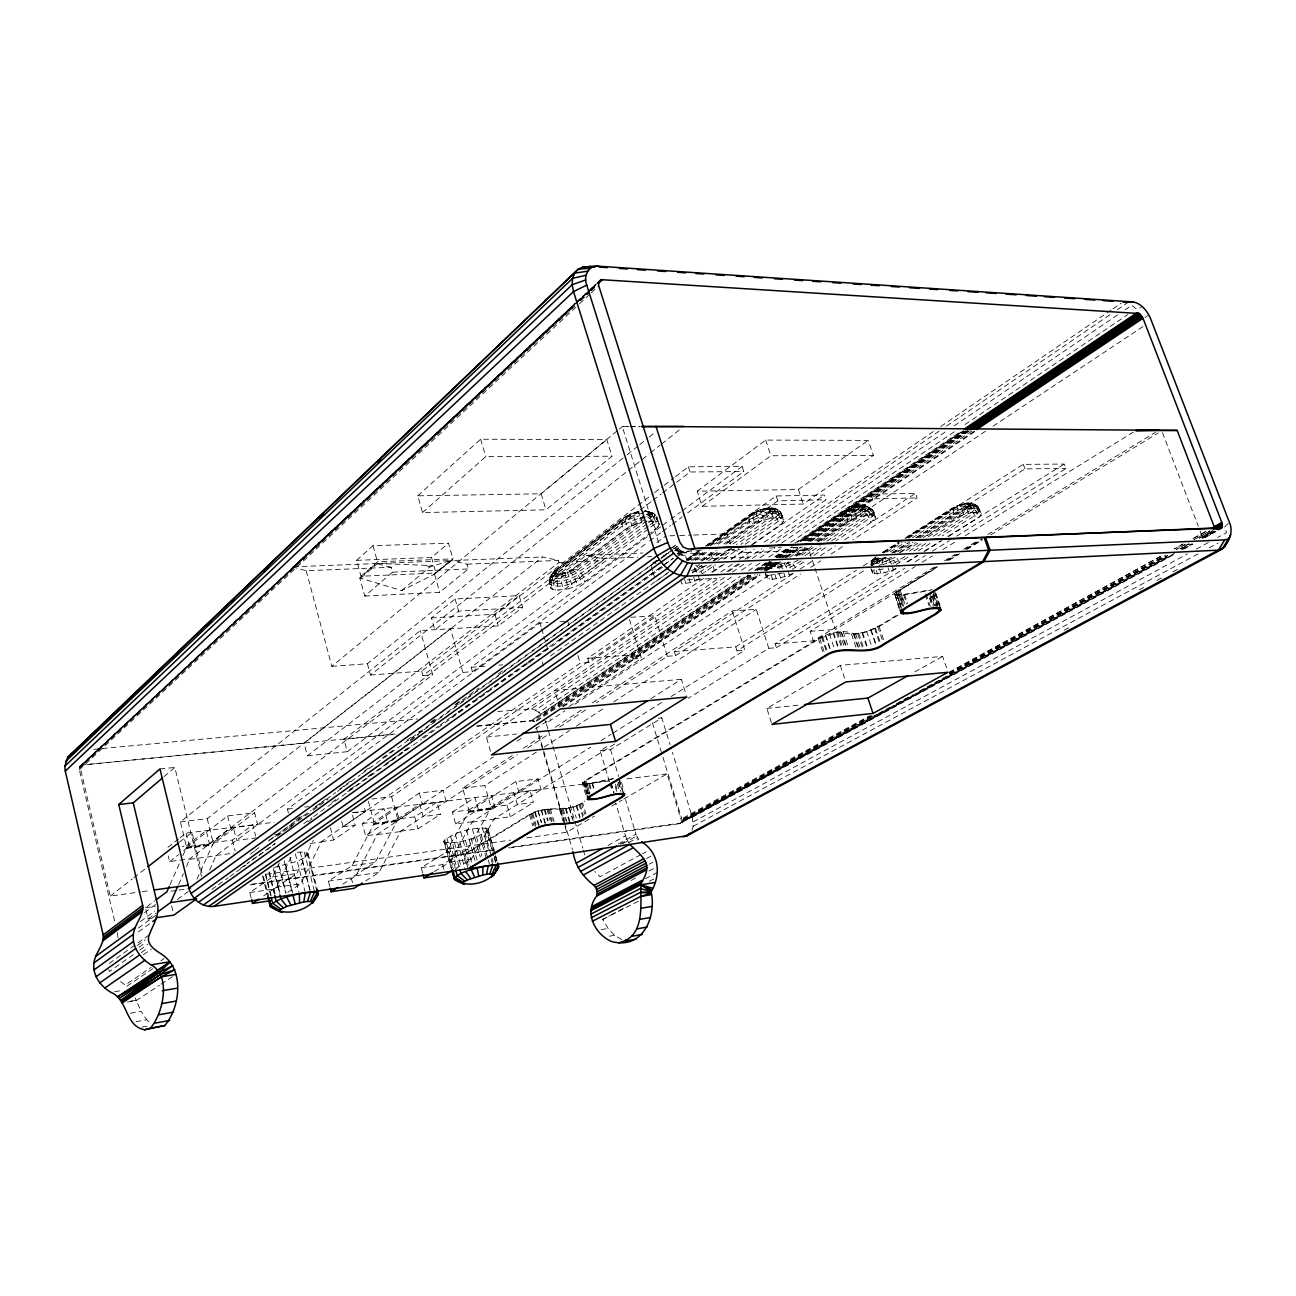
<?xml version="1.0" encoding="UTF-8"?>
<svg xmlns="http://www.w3.org/2000/svg" width="1296" height="1296" viewBox="0 0 1296 1296"><rect width="100%" height="100%" fill="white"/><g stroke="black" fill="none" stroke-linecap="round" stroke-linejoin="round"><path stroke-width="0.75" stroke-dasharray="5 3.75" d="M948.688 536.431L978.853 517.444L981.299 514.058L980.78 512.892L972.761 512.374L970.493 506.542L966.67 503.334L956.999 505.829L959.494 516.229L926.073 536.269M692.015 830.282L693.149 826.313L692.339 817.274L672.381 752.279M643.48 515.921L573.286 569.025L564.878 572.654L568.069 588.886L577.546 585.727L584.901 581.693L649.118 534.017M723.816 543.947L768.269 512.73L770.407 509.814L765.029 508.891L755.698 512.001L707.956 545.632M798.287 560.099L782.347 568.474L780.386 562.318L771.574 563.274L767.896 566.044L765.92 570.272L764.996 569.3L765.968 565.915L770.132 561.443M793.379 573.221L780.548 577.967L772.513 579.28L766.438 577.611L767.977 574.484M771.574 563.274L771.185 562.01L767.297 564.181L764.996 569.3M765.029 508.891L770.488 507.757L775.04 508.469L778.961 510.349L779.706 513.103L775.883 516.974L736.258 544.563M751.486 544.871L782.266 523.309L783.999 519.664L780.548 512.114C769.743 509.36 758.29 514.48 749.056 519.858L714.582 544.207M780.224 561.686L766.762 570.694L766.422 566.352L769.937 561.751L768.317 562.869L765.806 567.146L768.415 568.539L774.23 568.264L776.012 563.404M114.599 920.938L79.331 769.727L81.162 765.094L394.583 734.038M880.924 558.641L876.89 558.479L873.293 561.152L871.382 565.202L870.701 564.262L871.803 561.006L875.691 557.005L871.803 561.006L872.095 563.063L878.963 563.306L880.924 558.641L885.087 557.588L886.642 563.501L882.657 564.667M783.999 519.664L780.727 517.671L777.422 517.477L768.577 518.821L763.879 508.745L757.107 510.754L756.475 513.702L758.857 522.061L750.919 526.322L724.594 544.79M872.84 565.51L873.099 559.58L876.08 556.697L874.832 559.694L875.351 563.679L885.573 557.231M899.197 608.99L894.548 593.114L936.23 566.789M901.109 608.342L896.411 592.628L937.64 566.725M814.747 540.594L860.009 510.397L862.164 508.388L861.953 506.963L855.279 507.109L845.024 511.078L799.891 541.436M817.355 541.323L844.182 523.471C836.746 512.276 851.018 506.461 859.977 505.861L863.719 509.231L865.987 515.322L872.905 515.128L875.659 517.055L870.863 522.644C869.519 517.282 866.23 510.818 860.009 510.397M904.981 538.342L950.891 509.182L959.834 504.776L964.03 514.544L972.761 512.374M778.151 562.966L777.859 567.518L774.23 568.264M873.067 559.337L870.701 564.262M896.119 568.636L884.974 572.605L877.441 573.853L872.905 573.221L872.581 570.856M891.486 564.084L887.922 557.474L880 559.775L874.946 559.597L876.744 557.28L872.759 560.39L874.654 561.589L879.336 561.362L891.713 557.296L895.342 562.351L907.184 555.174M305.305 892.62L295.002 852.574L300.218 852.088L304.301 852.152L308.108 853.87L305.483 857.239L297.238 861.338L273.472 867.559L280.147 893.835M639.155 511.904L630.018 514.318L629.921 519.032L631.897 525.755L623.943 530.21L553.927 583.2L550.768 587.072L551.075 588.595L555.336 590.263L568.069 588.886M771.007 568.62L774.133 563.614M631.897 525.755L636.854 523.843C628.981 512.179 639.511 506.039 641.569 520.895M875.966 563.63L879.174 558.819M882.932 558.203L882.398 562.577L878.963 563.306M918.103 537.791L965.779 507.692L968.371 504.986L965.876 503.933L959.737 505.197M965.876 503.933C971.125 501.455 978.35 504.565 979.954 510.251L974.722 515.646L942.257 535.896M170.084 884.569L179.626 862.861M182.801 855.619L186.64 847.454L227.626 815.913L254.632 812.705L257.661 824.596L230.639 827.933L189.67 858.924L169.582 861.565L168.221 855.959M178.589 884.536L183.384 873.715M186.575 866.506L189.67 858.924M196.976 879.158L212.787 844.328L254.632 812.705M209.66 870.151L216.076 855.457L462.883 672.413L472.408 671.668L647.903 542.214M251.132 897.998L249.788 892.571L272.533 876.906L279.369 862.828M263.623 895.876L276.34 887.258L291.778 855.716M249.788 892.571L273.796 889.088L296.849 873.472L313.292 840.278M287.793 892.328L300.672 883.742L321.457 841.59L365.326 811.328L363.787 805.594M768.415 568.539L772.61 563.566M329.783 886.448L328.406 881.167L352.075 865.679L373.993 823.721L419.288 793.071L443.054 790.236L446.148 801.365L422.366 804.298L377.395 834.235L365.585 835.79L362.329 823.543L384.102 808.688L387.455 821.113L365.585 835.79M873.617 563.549L877.797 558.77M342.727 884.261L355.946 875.756L377.395 834.235M564.878 572.654L558.495 573.318L556.227 571.666L631.638 514.091M328.406 881.167L351.216 877.862L375.127 862.439L397.321 820.741L493.371 756.913M365.666 880.891L379.015 872.419L400.739 831.157L517.46 754.677M562.496 573.14L561.168 580.802L563.323 589.858M422.593 872.807L421.2 867.704L445.824 852.46L469.087 811.377L515.824 781.553L538.034 778.912L541.145 789.653L518.918 792.391L515.824 781.553M434.29 871.609L449.777 862.18L472.262 821.761L590.733 747.112M421.2 867.704L442.616 864.594L467.451 849.415L490.649 808.801L538.034 778.912M455.803 868.45L471.42 859.054L494.116 818.878L614.822 743.969M451.413 869.243L443.702 841.266C455.009 831.368 472.797 827.01 487.701 828.436L495.04 853.675M648.502 522.758L654.026 518.254L655.144 514.674L651.807 512.147L645.343 510.997L647.887 512.341L647.158 514.755L654.026 518.254L658.044 527.018L650.738 532.818M647.951 513.443L655.193 516.326L657.947 520.636L656.683 522.693L583.654 577.546C573.95 583.119 560.763 589.162 549.844 584.431L549.455 578.129L554.267 571.082L624.073 517.671L629.435 515.176M658.044 527.018L659.259 523.211M443.702 841.266L444.366 842.335C459.286 843.599 476.798 839.306 488.252 829.537M585.743 794.723L582.325 783.124L584.658 780.937L818.375 638.572C828.857 632.772 841.412 629.273 853.157 633.469C870.086 633.922 884.261 622.307 898.144 614.45M587.315 794.302L583.897 782.703L585.954 780.775L819.752 638.474L836.568 632.545L854.242 634.327L866.668 631.816L879.077 626.503L899.473 614.353M762.696 509.344L770.488 507.757L775.04 508.469L778.961 510.349L781.553 513.362L781.326 515.014L777.276 519.064L740.939 544.32M391.214 567.259L376.229 563.549L359.77 577.967L364.743 596.063L392.575 572.152L391.214 567.259L306.196 570.742L293.026 567.032L574.501 304.511M80.287 765.871L79.412 767.329L577.805 301.887M560.309 573.367C555.66 577.741 556.972 584.982 558.981 590.328M855.279 507.109L855.878 506.509C864.254 503.221 874.654 507.465 875.659 517.055M1228.252 523.519L1224.736 526.873L1226.47 532.721L1217.592 537.532M293.026 567.032L574.841 303.669M576.331 302.292L586.634 292.653M588.125 291.26L595.496 284.375M575.359 303.313L79.963 766.357L110.241 896.103L140.276 891.907M576.85 301.952L585.711 293.657M591.624 288.133L596.063 283.986M577.53 301.725L79.931 766.292L81.162 765.094L304.106 743.224L542.587 556.988L558.349 560.423L558.965 562.48L307.395 755.795L304.106 743.224M579.004 300.348L589.34 290.693M590.814 289.316L598.185 282.415M579.28 300.51L589.631 290.839M591.106 289.462L598.509 282.56M575.991 303.134L586.343 293.463M587.817 292.086L596.695 283.808M293.058 567.243L574.906 304.56M576.38 303.183L586.699 293.56M588.173 292.183L595.561 285.314M82.895 764.591L574.549 305.71M580.462 300.202L589.324 291.94M590.798 290.563L596.695 285.039M79.218 768.496L574.76 306.212M580.673 300.688L589.55 292.41M591.025 291.033L595.463 286.902M79.331 769.727L578.048 305.159M579.523 303.782L589.891 294.127M591.365 292.75L598.768 285.849M647.012 511.499L650.527 512.471L647.789 517.055L649.863 518.481L653.054 514.787L652.99 513.281L644.728 510.721L651.386 512.698L655.258 521.138L657.882 521.899L653.832 513.443L646.396 511.288L633.874 513.751L625.903 517.234L553.084 572.573L549.455 578.129L549.844 584.431M417.766 495.833L480.638 439.214L606.803 439.603L611.987 456.241L545.972 509.814L422.528 512.584L417.766 495.833L541.145 493.792L606.803 439.603M356.611 560.342L373.005 545.697L448.465 543.186L452.952 558.851L435.942 572.994L360.985 576.25L356.611 560.342L431.536 557.491L448.465 543.186M422.528 512.584L485.773 456.646L611.987 456.241M360.985 576.25L377.476 561.784L452.952 558.851M361.13 577.903L377.606 563.485L450.36 560.617L433.399 574.727L401.695 590.587L359.77 577.967M1214.854 528.379L1204.875 537.062L1202.526 537.322L1198.946 527.974M1145.032 317.65L1147.43 315.592M164.041 776.628L174.814 767.443L201.512 876.371M401.695 590.587L429.964 566.87L450.36 560.617M961.988 504.533L963.527 503.966L965.439 505.748L968.549 513.232M433.399 574.727L451.672 560.569L542.587 556.988M306.196 570.742L331.808 666.338L617.593 430.45M619.148 429.154L622.274 426.578L628.22 426.514M675.864 550.476L678.78 548.046M364.743 596.063L439.7 592.304L468.407 568.928L467.03 564.165L451.672 560.569M331.808 666.338L367.4 663.73L625.595 456.03M627.167 454.75L638.183 445.889M639.77 444.625L647.627 438.291M649.215 437.027L653.929 433.22M522.644 607.484L458.59 611.145L434.808 629.921L431.455 617.965L455.123 599.011L519.161 595.625L522.644 607.484L498.296 625.903L420.325 630.585L180.403 821.891L186.284 845.948L182.299 846.45M367.4 663.73L370.478 675.054L626.794 471.614M628.382 470.367L648.956 454.037M650.527 452.79L660.037 445.257M661.608 443.993L680.594 428.927M766.714 570.629L779.188 562.01M167.929 847.292L178.524 838.998M180.031 837.815L186.089 833.069L274.201 822.263M180.403 821.891L207.214 818.683L450.473 628.673L462.883 672.413M110.241 896.103L132.257 878.947M133.828 877.732L146.399 867.915M179.431 842.189L192.002 832.372L202.613 875.626M186.284 845.948L206.194 830.59L209.45 843.809L189.346 846.385L180.225 853.4M169.582 861.565L178.702 854.566M431.455 617.965L494.91 614.223L519.161 595.625M370.478 675.054L421.686 671.101L653.038 493.857M654.642 492.626L662.677 486.486M664.281 485.255L673.92 477.868M675.54 476.636L688.387 466.787L742.09 466.398L743.774 471.501L683.64 515.857M421.686 671.101L422.933 675.556L638.555 511.24M640.175 510.008L651.434 501.439M653.038 500.207L661.09 494.068M662.693 492.853L690.055 472.003L743.774 471.501M558.495 573.318C552.744 576.85 552.825 584.739 555.336 590.263M307.395 755.795L347.231 751.712L343.926 739.303L586.343 555.271L642.816 553.036M209.45 843.809L432.718 674.795L420.325 630.585M207.214 818.683L213.111 842.53L233.329 827.253L236.601 840.359L256.122 837.864M644.015 517.396L573.318 570.548L561.784 574.403L554.089 573.545L555.887 570.11L627.944 515.241M644.582 519.469L577.498 570.046C570.24 574.258 560.293 578.81 552.128 575.181L552.631 572.621L556.713 570.742M646.672 520.879L579.506 571.374C571.244 576.169 559.953 581.337 550.654 577.222L551.902 574.015L556.227 571.666M677.047 553.959L681.664 550.476M646.898 523.957L581.272 573.156C572.249 578.372 559.904 584.026 549.747 579.555L552.128 575.181L556.373 572.443M648.373 526.144L582.698 575.262C573.156 580.754 560.196 586.699 549.472 582.017L550.103 578.696L552.258 576.688L622.112 523.438L629.921 519.032L639.868 515.678M649.976 524.961L655.63 520.344L656.813 516.586L657.898 518.87L656.505 517.558C644.857 514.723 632.416 519.696 622.582 525.852L552.679 579.02L549.52 582.908L551.075 588.595M347.231 751.712L602.899 560.65L602.284 558.641L586.343 555.271M697.216 491.2L765.677 440.073L868.207 440.381L873.391 455.431L803.212 504.047L702.076 506.315L697.216 491.2L798.368 489.515L868.207 440.381M213.111 842.53L232.389 840.083L252.833 824.855L255.652 836.001M152.102 918.362L148.149 918.945L145.476 907.718L154.661 900.898M472.408 671.668L471.161 667.278L648 536.171M649.62 534.956L660.976 526.549M662.596 525.334L669.092 520.522M670.712 519.323L680.449 512.114M682.069 510.899L742.09 466.398M144.455 912.708L155.617 904.462M649.523 541.015L660.895 532.64M662.515 531.441L670.648 525.447M672.268 524.248L682.02 517.055M288.409 812.981L287.404 809.125L539.995 623.02L547.916 622.534M702.076 506.315L770.877 455.755L873.391 455.431M656.78 542.603L665.869 535.945M140.373 921.602L154.742 911.072M873.099 559.58L875.237 558.009M148.149 918.945L156.168 913.097M177.374 899.456L188.26 891.535M138.348 928.049L155.941 915.251M254.988 850.549L259.897 846.985M269.698 839.873L302.373 816.14M315.446 806.647L320.339 803.083M321.975 801.9L326.884 798.336M339.957 788.859L344.849 785.295M346.486 784.112L351.394 780.548M364.451 771.055L369.36 767.491M382.433 757.998L387.326 754.45M388.962 753.268L393.871 749.704M406.928 740.21L411.836 736.646M431.438 722.407L436.347 718.859M455.949 704.619L460.858 701.055M462.478 699.872L478.823 688.014M498.425 673.774L503.334 670.21M671.603 548.014L676.512 544.45L671.571 548.014M138.413 931.873L152.798 921.456M277.198 836.163L282.123 832.599M283.759 831.416L311.639 811.215M313.276 810.032L318.2 806.468M319.837 805.286L328.034 799.34M410.022 739.951L478.888 690.055M480.524 688.856L659.259 559.37M674.017 548.678L677.29 546.296L674.001 548.662M295.796 819.671L300.721 816.107M430.353 722.39L435.278 718.826M454.961 704.603L459.886 701.039M656.732 560.293L652.18 563.582L656.116 563.42M652.504 570.58L650.819 565.153L655.371 561.865M662.953 556.389L669.028 551.999M250.322 854.161L255.247 850.613M268.385 841.136L273.31 837.589M274.963 836.406L311.089 810.356M312.725 809.174L317.65 805.626M319.302 804.427L335.713 792.601M337.365 791.402L342.29 787.855M343.926 786.672L360.353 774.83M361.989 773.647L659.227 559.321M659.518 559.629L650.819 565.153M661.041 558.527L668.623 553.052M288.878 828.16L293.819 824.612M410.508 740.68L418.721 734.767M240.619 868.271L245.56 864.74M258.714 855.311L263.655 851.78M265.291 850.597L275.173 843.518L265.955 850.711M347.539 791.662L411.691 745.686M451.17 717.401L548.224 647.854M558.09 640.775L673.24 558.268L512.357 673.321M679.817 553.538L683.105 551.189L679.833 553.522M331.744 802.516L336.668 799M349.807 789.604L354.731 786.073M367.87 776.677L372.794 773.161M385.933 763.765L390.857 760.234M392.494 759.067L402.343 752.02M403.996 750.838L408.92 747.322M422.059 737.926L426.983 734.395M428.62 733.228L438.469 726.181M440.105 724.999L445.03 721.483M446.683 720.301L456.532 713.254M458.168 712.087L474.595 700.342M476.231 699.16L492.658 687.415M494.294 686.248L510.721 674.503M211.766 889.461L216.691 885.929M218.344 884.763L228.193 877.716M229.829 876.533L234.754 873.018M236.407 871.852L246.256 864.805M259.394 855.409L263.655 851.926M303.734 823.721L311.947 817.841M313.583 816.674L421.556 739.222M423.614 738.023L663.341 566.627M679.801 554.882L684.725 551.367M109.285 963.382L136.404 944.006M138.008 942.872L149.17 934.886M307.994 821.891L312.854 818.408M137.279 945.545L145.249 939.875M138.931 947.279L145.314 942.743M550.492 655.954L627.912 601.069M629.564 599.902L669.092 571.876M687.204 559.03L698.738 550.865M705.332 546.183L776.158 495.979L824.369 495.056L825.973 499.819L764.219 542.198M655.889 581.434L668.849 572.249M678.051 553.797L685.26 555.239L686.653 559.629L699.84 550.411M706.401 545.762L750.676 514.382L755.698 512.001M686.524 559.953L699.646 550.654M706.207 546.005L753.899 513.103M687.301 559.985L700.423 550.687M706.984 546.037L756.394 512.179L772.205 508.291L775.089 511.175L777.422 517.477M686.621 560.747L701.395 550.282M688.37 560.65L701.509 551.367M709.706 545.551L749.088 517.703C757.318 512.584 767.07 509.004 776.855 509.636L780.727 517.671M710.305 545.843L727.202 533.903L730.62 544.498M133.358 954.585L109.382 971.514L108.589 968.792M139.757 950.081L147.744 944.428M691.594 560.439L704.732 551.156M693.635 560.18L706.822 550.865M716.72 543.883L777.762 500.823L825.973 499.819M695.353 560.358L708.491 551.108M718.357 544.158L749.558 522.175C758.97 516.699 770.602 511.499 781.601 514.269L783.756 521.332M141.28 952.609L147.695 948.105M700.763 560.131L713.934 550.881M701.557 560.941L716.364 550.557M702.675 560.342L715.862 551.108M725.744 544.174L772.772 510.381L770.828 508.032L767.086 508.696M706.288 559.969L719.474 550.735M729.356 543.818L775.283 510.705L774.668 508.486L772.983 507.919L768.755 508.793M143.402 954.666L151.421 949.061M692.275 572.103L702.043 565.283M708.572 560.731L723.022 550.881M732.92 543.98L774.149 515.176L777.649 511.645L776.952 509.117L769.873 509.182M706.547 565.267L692.21 572.767M713.14 560.666L729.648 549.164M731.754 548.03L713.237 560.925L708.766 546.928M714.938 560.309L730.345 549.585L740.162 549.196M711.196 564.975L697.378 573.399L694.186 567.518L699.694 564.586M717.806 560.39L734.33 548.921M695.66 565.072L700.148 569.43L702.205 573.739L715.441 564.878M723.719 559.143L738.59 548.84M745.2 544.255L778.28 521.332L782.395 517.217L777.649 511.645L770.294 510.656M676.804 551.432L679.963 549.261M711.747 572.281L721.678 565.429M731.624 558.576L744.86 549.439M341.674 821.356L343.1 826.767L580.219 663.179L588.967 662.483L714.145 576.574M588.967 662.483L587.72 658.287L704.376 577.822M712.703 572.071L724.367 564.035M731.041 559.435L746.042 549.083M752.701 544.482L824.369 495.056M371.839 799.049L391.603 796.684L654.804 615.778L667.359 656.311L596.63 702.724M720.819 571.99L732.499 563.971M739.174 559.386L754.207 549.083M321.457 841.59L333.623 839.986L355.185 825.228L351.848 812.657M726.797 571.617L738.299 563.76M744.86 559.256L748.148 557.021L746.755 552.728L730.345 549.585M490.487 751.356L486.421 737.1L720.122 577.287M728.482 571.568L740.178 563.582M746.869 559.013L761.918 548.726M770.278 543.008L934.124 431.033M940.799 426.465L1111.336 309.922M1113.005 308.788L1121.364 303.07M120.625 981.639L125.226 985.057L151.146 967.367M160.866 960.741L164.106 958.522M497.713 711.504L531.571 708.896L725.679 576.607M732.37 572.054L744.082 564.068M752.458 558.365L765.839 549.245M775.883 542.392L939.875 430.645M946.566 426.076L1110.542 314.329M1117.249 309.76L1127.277 302.924M152.75 968.663L126.814 986.305L125.226 985.057M531.571 708.896L535.345 710.176L731.365 577.109M741.425 570.289L751.469 563.452M759.845 557.766L774.927 547.528M781.634 542.992L947.489 430.402M954.196 425.849L1118.383 314.393M1125.074 309.841L1131.781 305.289L1136.236 308.885L1141.225 307.589M362.329 823.543L373.928 822.069L395.831 807.246L399.184 819.623L387.455 821.113M535.345 710.176L538.925 712.427L740.275 576.396M748.651 570.726L762.08 561.654M768.787 557.134L782.217 548.062M790.609 542.392L955.022 431.309M965.099 424.505L1127.844 314.555M963.868 430.612L799.616 541.534L963.592 431.471M477.041 725.971L531.328 720.641L747.792 574.857M754.515 570.337L766.26 562.432M774.652 556.778L788.065 547.738M794.788 543.218L960.919 431.341M748.78 574.97L531.328 720.641M755.487 570.451L767.232 562.545M775.64 556.907L789.053 547.868M797.445 542.214L963.608 430.385M476.798 726.278L533.174 720.738L749.331 575.359M757.723 569.722L769.451 561.848M776.142 557.329L791.224 547.187M776.482 557.167L791.532 547.058M587.72 658.287L631.703 654.885L750.4 575.1M757.091 570.596L770.456 561.605M777.146 557.118L792.196 546.993M800.555 541.388L870.766 494.181L915.478 493.322L917.082 497.907L852.898 539.833M750.449 575.456L542.068 715.505L538.925 712.427M758.857 569.819L770.618 561.913M777.341 557.393L792.601 547.074M965.569 430.904L800.539 541.615L965.455 431.406M536.204 720.463L752.117 575.521M760.477 569.9L772.205 562.043M778.896 557.539L793.962 547.43L808.963 550.184L835.288 629.451L937.202 567.437M772.027 562.318L766.422 566.352L764.964 570.159L775.364 562.091M778.718 557.831L793.784 547.722M803.99 540.675L968.031 430.369M803.131 540.594L965.909 431.438M536.576 721.224L755.001 574.727M761.724 570.224L773.485 562.334M780.208 557.831L795.323 547.69M805.415 540.934L970.072 430.499M782.055 557.604L797.121 547.511M807.165 540.788L842.319 517.25C851.245 512.325 862.132 507.092 872.451 509.782L874.298 513.086L872.224 516.618L835.855 540.869M560.731 706.385L757.399 574.679M764.122 570.175L775.899 562.286M782.622 557.798L797.753 547.657M807.829 540.902L972.567 430.58M631.703 654.885L632.966 659.016L758.533 575.019M765.223 570.532L776.936 562.691M785.311 557.086L800.377 547.009M808.753 541.404L872.37 498.847L917.082 497.907M562.837 706.304L759.602 574.711M766.325 570.208L778.086 562.334M784.825 557.847L799.956 547.722M810.049 540.967L974.851 430.758M804.022 540.707L968.549 430.936M785.894 557.539L800.96 547.463M811.021 540.74L842.837 519.469C851.926 514.48 863.006 509.15 873.504 511.855L874.865 515.857M563.063 706.822L760.023 575.197M786.964 557.199L802.111 547.058M810.535 541.436L975.499 431.179M789.604 557.361L804.686 547.301M397.661 819.04L419.774 804.298L423.128 816.561L440.365 814.374L436.995 802.175L414.72 816.869L397.661 819.04L391.603 796.684M794.74 555.336L806.485 547.511M816.545 540.805L861.824 510.64L864.805 507.076L863.039 505.845L859.442 506.493M516.926 741.231L523.649 736.744M535.426 728.903L550.557 718.826M569.057 706.514L641.39 658.352L628.819 617.414M777.114 568.118L785.489 562.545M795.55 555.838L807.295 548.03M796.586 556.097L811.685 546.053M818.408 541.582L863.703 511.45L867.267 507.206L865.177 505.732L860.965 506.59M547.9 729.032L546.215 723.265L564.764 710.937M574.889 704.214L768.787 575.311M778.912 568.588L789.021 561.865M799.146 555.125L812.624 546.167M821.065 540.562L986.305 430.709M993.044 426.222L1143.121 326.462M801.722 555.109L815.168 546.183M823.559 540.61L865.534 512.762L869.6 507.935L866.651 506.282L861.953 506.963M805.01 555.644L820.125 545.632M826.848 541.177L867.17 514.48L871.625 509.231L867.218 506.266L861.322 506.396L853.481 508.34L842.756 513.362M801.268 560.925L787.352 569.074L783.416 562.189L772.789 564.845L769.581 564.424L769.079 562.837L769.144 568.733M809.676 555.385L823.138 546.491M831.546 540.934L868.531 516.505L872.807 512.584L873.229 510.98L869.6 507.935L862.358 507.562M127.462 1002.083L136.323 1000.544L159.44 985.284M161.077 984.199L172.627 976.568M792.131 569.414L805.561 560.828M813.985 555.287L827.447 546.41M472.262 821.761L455.641 823.932L452.336 812.09L468.779 810L462.672 788.195L513.2 754.952M523.309 748.31L545.211 733.892M555.32 727.25L582.26 709.511M592.369 702.869L732.175 610.886L756.2 609.379L768.787 648.324L688.387 698.269M527.569 748.035L549.455 733.682M559.564 727.04L586.521 709.366M667.359 656.311L675.572 655.663L674.309 651.596L794.043 573.026M800.102 569.09L813.58 560.245M820.319 555.822L835.483 545.859M844.636 539.816L915.478 493.322M675.572 655.663L800.539 574.031M810.68 567.405L820.805 560.795M830.947 554.17L842.756 546.458M754.385 512.066C747.841 513.977 748.294 521.397 750.919 526.322M400.739 831.157L417.992 828.889L440.365 814.374M462.672 788.195L484.882 785.554L537.451 751.421M544.239 747.014L569.673 730.49M576.445 726.084L603.58 708.475M613.753 701.865L756.2 609.379M452.336 812.09L474.952 797.494L478.321 809.53L455.641 823.932M677.889 554.283L682.992 551.011M468.779 810L491.508 795.452L494.894 807.408L478.321 809.53M650.965 698.657L681.356 679.315L686.297 695.239M882.382 552.614L897.674 542.894M906.179 537.484L952.09 508.324L957.485 506.023M882.884 552.388L898.177 542.668M883.856 552.274L899.165 542.554M905.969 538.245L955.379 506.995L953.597 507.659L953.062 510.332L955.265 518.141M883.742 552.614L899.051 542.894M907.556 537.5L956.74 507.125L964.467 504.581L973.458 503.723L976.844 505.472L979.954 510.251M674.309 651.596L735.723 646.866L856.526 570.191M863.347 565.866L876.955 557.231M883.759 552.906L899.068 543.186M907.573 537.791L1023.289 464.357L1064.291 464.065L1065.928 468.52L956.27 536.382M878.234 557.539L872.483 561.411L870.912 565.072L881.669 557.312M886.739 552.145L902.048 542.441M908.852 538.115L949.693 512.228L961.211 506.979L975.256 504.808L979.096 512.195M890.19 551.934L905.515 542.23M912.319 537.921L949.757 514.22C958.327 509.814 968.614 504.484 978.383 507.092L978.901 508.243L976.504 511.596L937.915 535.961M735.723 646.866L736.987 650.819L864.772 570.094M871.592 565.785L885.217 557.167M892.037 552.874L907.378 543.186M915.899 537.791L1024.942 468.909L1065.928 468.52M892.393 552.922L909.419 542.165M916.24 537.856L950.292 516.343C959.008 511.871 969.473 506.461 979.42 509.085L981.299 514.058M490.99 807.165L513.913 792.698L517.315 804.557L533.434 802.499L530.032 790.722L506.995 805.124L490.99 807.165L484.882 785.554M894.256 552.825L909.581 543.154M897.61 551.95L912.951 542.295M919.755 538.002L969.197 506.671L970.364 503.771L967.577 503.204M899.327 552.679L914.668 543.024M923.189 537.662L969.197 508.712L973.102 504.646L971.417 503.221L967.237 504.031M601.004 740.664L611.275 734.2M612.992 733.115L662.612 701.897M671.166 696.519L744.763 650.219L732.175 610.886M878.315 566.303L891.956 557.717M900.493 552.355L915.835 542.7M906.115 550.654L918.054 543.154M928.292 536.738L970.915 509.96L975.353 505.343L972.697 503.755L968.096 504.387M909.338 551.173L922.995 542.619M933.233 536.204L972.47 511.612L977.346 506.574L973.102 504.646L968.371 504.986M914.004 550.913L927.661 542.376M896.184 564.392L909.792 556.146M918.329 550.816L932.002 542.279M609.363 781.65L600.161 750.757L608.666 745.459M768.787 648.324L776.369 647.725L775.105 643.82L896.589 568.296M906.86 561.913L917.131 555.53M923.967 551.286L941.09 540.643M947.927 536.398L1064.291 464.065M907.637 561.946L917.908 555.563M924.745 551.302L941.852 540.675M600.161 750.757L610.594 749.59L661.819 717.871L670.032 744.633M776.369 647.725L904.867 568.199M915.154 561.832L925.425 555.482M932.294 551.237L949.417 540.626M934.238 567.162L813.305 640.872L810.146 631.298L915.251 566.53M922.136 562.27L932.472 555.903M942.824 549.536L956.594 541.048M965.212 535.734L1135.782 430.612M494.116 818.878L510.3 816.755L533.434 802.499M857.498 506.671L859.977 505.861M944.59 560.844L954.958 554.526M963.608 549.261L977.427 540.837M987.779 534.519L1155.368 432.362M250.112 884.925L464.017 854.42L529.448 814.552C546.491 803.925 568.474 813.92 584.788 801.074M946.501 560.536L956.772 554.283M965.326 549.067L982.449 538.634M468.261 865.015L465.264 854.242L530.728 814.39C546.766 804.816 566.87 813.694 582.665 802.921L585.938 814.05M947.911 560.471L958.181 554.218M966.735 549.002L982.141 539.622M949.288 560.083L959.656 553.781M966.573 549.569L982.109 540.124M990.743 534.859L1158.3 432.929M557.15 573.01C550.751 575.78 549.731 583.978 552.631 589.68M845.024 511.078L848.459 509.668M1214.854 531.182L1202.526 537.322L1212.505 531.425M842.287 515.16C850.289 510.413 859.604 506.785 869.049 507.384L872.905 515.128M771.395 722.633L766.843 708.426L840.326 665.35L942.613 656.359L947.489 670.469M844.182 523.471L856.769 517.606L865.987 515.322M677.873 552.161L681.307 550.168M526.711 837.848L566.741 832.243L594.427 816.14M611.728 806.08L622.112 800.037M623.846 799.033L667.1 773.874L681.745 821.81L1168.862 555.709M692.437 572.881L705.802 565.331M729.292 549.634L716.72 555.028L678.116 552.339M964.078 504.112C970.024 500.337 975.726 506.185 976.358 512.017M914.83 671.879L942.613 656.359M607.937 845.51L625.498 835.742L615.697 802.904M899.537 562.529L897.399 558.657L886.642 563.501M618.354 843.988L635.947 834.235L625.579 799.6M620.217 844.101L627.248 840.213L625.498 835.742M622.55 843.809L636.644 836.017L635.947 834.235M1215.097 531.425L1204.875 537.062L1214.676 531.781M628.819 842.53L637.632 837.67L638.863 839.111L635.332 841.055M871.382 715.586L681.955 819.833L681.745 821.81L1167.518 555.644M949.271 672.721L1161.702 555.806M871.528 716.105L681.955 819.833L681.745 818.78L869.47 715.862M949.158 672.187L1161.686 555.676M873.31 715.797L681.955 820.87L876.906 714.355M949.498 673.969L1165.639 555.271M1199.432 538.164L1211.841 531.36L1199.448 538.115M949.498 673.45L1163.873 556.146M878.672 713.383L889.315 707.567M896.395 703.696L912.352 694.98M919.431 691.108L1167.55 555.547M1181.272 548.937L1190.117 544.093M509.328 847.957L679.541 823.673L1174.208 553.667M1183.07 548.824L1191.931 543.98M1202.575 538.18L1218.532 529.465M679.541 823.673L1174.095 553.732M1181.839 549.634L1192.433 543.85M1202.526 538.196L1219.439 529.238M692.339 817.274L1175.051 553.975M1183.912 549.131L1192.79 544.304M1205.215 537.516L1215.859 531.716M693.263 821.875L1187.379 553.927M1196.257 549.099L1208.698 542.36M640.807 854.68L600.016 876.695L594.751 871.479M642.589 853.724L646.137 851.812M693.149 826.313L1198.606 553.586M1209.281 547.819L1218.175 543.024M621.691 939.535L614.547 935.291L608.067 928.422L602.689 919.447L609.606 915.705M611.339 914.765L625.19 907.281M1064.372 630.148L1071.5 626.308M1139.2 589.923L1144.546 587.056M1157.02 580.349L1162.366 577.481M1173.058 571.73L1180.186 567.907M646.461 858.551L651.791 855.7M1202.526 537.322L1214.077 531.149M649.247 864.157L652.811 862.261M631.103 880.438L636.466 877.619M648.956 871.042L654.318 868.223M645.457 878.753L657.963 872.224M649.458 881.248L654.82 878.445M602.689 919.447L638.669 901.076M630.698 513.88L625.903 517.234L625.595 521.17L627.491 527.926M771.088 562.739L767.151 565.25L769.451 566.498L774.554 566.255L787.385 562.01L791.273 567.275M680.594 580.025L681.842 583.978L690.314 582.601L702.124 578.324M680.06 823.559L680.951 823.009L508.55 847.568M676.625 556.486L689.326 550.784M892.766 563.501L895.342 562.351M630.018 514.318L634.1 513.135M756.621 511.175L760.201 509.814L763.668 520.247L758.857 522.061M856.769 517.606L853.108 507.562L849.609 508.874L845.834 511.547L847.795 521.348M691.481 570.629L701.573 565.866L705.526 571.747M956.756 506.218L963.527 503.966M959.494 516.229L964.03 514.544M777.859 567.518L791.662 561.8L795.469 567.486M782.282 573.302L768.253 575.392L769.484 579.215M882.398 562.577L895.892 557.086L897.399 558.657M633.728 512.876L637.6 511.758M636.854 523.843L647.044 521.365M763.668 520.247L768.577 518.821M583.897 782.703L585.241 783.724L589.55 783.529L613.753 778.41M582.325 783.124L583.848 784.291L588.757 784.064L612.943 778.945M953.581 508.016C947.668 508.858 949.887 516.602 951.653 520.166M557.815 569.705C551.027 570.208 551.594 578.745 553.927 583.2M770.407 509.814L775.445 509.441L779.933 511.531M896.135 593.762L901.238 594.848L932.067 589.567M894.224 594.41L900.04 595.625L930.512 590.36M643.739 512.892L634.246 515.192L622.21 521.154L552.388 574.484L550.346 576.396L550.103 578.696L551.74 585.241M627.669 516.326C620.638 516.78 621.562 525.722 623.943 530.21M142.058 1027.112L147.42 1026.124M136.015 1021.669L146.707 1019.741L150.352 1022.981M609.379 936.214L614.547 935.291M130.426 1013.229L141.102 1011.334L146.707 1019.741M601.182 929.653L608.067 928.422M114.68 991.699L122.18 990.436M276.34 887.258L300.672 883.742M355.946 875.756L379.015 872.419M449.777 862.18L471.42 859.054M145.476 907.718L155.358 906.277M251.942 884.131L494.521 849.577M465.264 854.242L493.306 850.241M170.91 891.243L176.904 890.384M178.913 890.109L190.917 888.408M272.533 876.906L296.849 873.472M352.075 865.679L375.127 862.439M445.824 852.46L467.451 849.415M142.268 891.632L150.287 890.514M266.409 874.265L510.689 840.1M216.076 855.457L233.636 853.141M189.767 859.313L216.173 855.83M310.181 843.453L321.554 841.946M377.492 834.592L400.837 831.514M472.36 822.101L494.213 819.218M274.865 834.673L280.422 833.96M343.1 826.767L355.185 825.228M186.64 847.454L213.03 844.085M374.269 823.495L397.597 820.514M469.087 811.377L490.941 808.591M186.397 847.697L212.787 844.328M373.993 823.721L397.321 820.741M468.796 811.604L490.649 808.801M186.17 848.005L212.544 844.636M373.734 824.013L397.062 821.032M468.536 811.895L490.39 809.093M185.976 848.394L212.35 845.008M373.523 824.386L396.835 821.389M468.31 812.236L490.163 809.449M352.366 812.624L608.958 781.034M627.005 778.815L667.1 773.874M353.711 812.754L365.326 811.328M287.404 809.125L295.099 808.202M304.722 807.052L308.578 806.598M862.164 508.388C868.741 506.704 874.363 512.487 875.221 518.675M968.063 505.764C974.365 504.176 979.727 509.717 980.651 515.614M874.703 573.772L873.455 570.11L883.726 568.96L884.974 572.605M159.975 768.949L174.814 767.443M658.287 718.227L661.819 717.871M486.421 737.1L516.424 734.038M766.843 708.426L800.523 704.975M343.926 739.303L396.268 734.168M418.721 731.673L422.739 731.284M93.701 749.331L417.312 719.037M648.551 521.219L655.258 521.138M646.283 514.577L655.452 515.29M681.356 679.315L554.688 690.46L559.613 707.162M422.933 675.556L432.718 674.795M632.966 659.016L641.39 658.352M736.987 650.819L744.763 650.219M861.127 505.715L866.214 507.206L869.859 514.949M471.161 667.278L486.956 666.063M498.798 665.156L502.751 664.848M526.451 663.017L530.404 662.71M775.105 643.82L813.305 640.872M766.147 508.145L769.905 509.814L773.275 517.882M810.146 631.298L835.288 629.451M130.783 1000.949L136.323 1000.544L141.102 1011.334M965.326 503.415L966.67 503.334M559.791 621.772L565.72 621.4M630.828 617.285L654.804 615.778M687.398 579.847L716.947 578.356M558.965 562.48L602.899 560.65M392.575 572.152L468.407 568.928M686.653 559.629L748.148 557.021M377.606 563.485L432.589 565.574M467.03 564.165L558.349 560.423M602.284 558.641L637.843 557.183M647.725 556.778L651.677 556.616M681.307 555.401L685.26 555.239M713.966 554.072L718.778 553.878M746.755 552.728L808.963 550.184M673.304 548.289L681.194 547.981M674.374 550.265L682.295 549.958M293.35 566.806L376.229 563.549M678.035 551.659L693.797 551.027M695.774 550.946L699.71 550.8M769.63 548.046L781.407 547.576M669.821 535.815L677.727 535.556M679.72 535.491L691.578 535.086M693.554 535.021L727.202 533.903M630.196 426.497L640.094 426.368M967.172 506.687C973.409 505.975 977.735 511.936 978.853 517.444M861.354 509.344C867.883 508.567 872.516 514.755 873.569 520.587M769.565 511.661C776.369 510.802 781.261 517.201 782.266 523.309M628.204 426.627L622.274 426.578L659.956 546.799M630.18 426.643L640.062 426.724M855.878 506.509L858.422 508.388L861.516 516.229M533.174 720.738L534.535 721.58L532.267 720.689L534.892 722.342M647.887 512.341L655.144 514.674M573.286 569.025C579.96 569.106 583.864 575.813 584.901 581.693M768.269 512.73C774.781 513.103 778.345 519.777 779.625 525.447M965.779 507.692C971.676 508.194 974.673 514.382 976.066 519.421M757.852 510.964L752.701 513.961L754.515 524.135M571.666 570.078C577.741 571.585 580.268 578.291 581.629 583.751M426.659 565.817L429.964 566.87M850.597 508.68C847.471 509.944 851.893 516.748 852.088 519.356M569.624 571.066L574.436 576.947L577.546 585.727M649.863 518.481L653.184 522.563L655.549 529.238M647.935 512.503L651.564 520.943M636.644 836.017L637.632 837.67M627.248 840.213L628.9 842.967M567.308 571.957L572.929 587.477M780.548 512.114L782.962 518.416M135.189 997.888L136.323 1000.544M544.547 719.199L546.215 723.265M1162.463 432.686L1198.233 526.111M1023.289 464.357L1024.942 468.909M935.696 592.823L940.054 605.378M935.453 593.633L939.811 606.22M934.643 592.45L939.6 606.771M933.201 591.656L938.158 606.01M933.655 594.378L937.688 605.767M933.428 594.718L937.138 605.459M932.926 594.2L937.251 606.706M932.375 595.755L936.101 606.56M931.889 596.273L934.983 605.216M930.091 593.244L934.448 605.88M930.074 596.144L933.152 605.07M930.107 597.634L933.217 606.641M929.345 598.023L931.808 605.151M925.992 593.876L930.35 606.528M925.198 594.605L928.94 605.426M870.766 494.181L872.37 498.847M904.495 594.346L907.589 603.418M903.733 595.058L906.827 604.114M892.264 566.158L893.511 569.803M899.975 589.648L904.981 604.292M901.238 594.848L904.349 603.92M898.582 589.729L904.219 606.22M900.04 595.625L903.749 606.512M897.723 591.219L902.729 605.848M898.646 594.913L902.372 605.815M888.003 567.713L889.25 571.358M896.022 591.527L901.643 607.986M896.897 594.556L901.238 607.289M897.091 595.706L900.801 606.609M894.548 593.114L899.521 607.727M895.099 595.301L899.44 608.018M880.956 573.448L879.158 567.664M876.209 570.208L877.441 573.853M871.657 569.56L872.905 573.221M870.928 568.555L872.176 572.233M879.077 626.503L884.374 642.152M877.748 626.6L883.046 642.265M875.497 628.398L880.178 642.298M874.541 628.285L879.822 643.934M871.252 630.212L875.934 644.096M870.75 629.905L876.015 645.554M866.668 631.346L871.916 646.979M862.569 632.497L867.818 648.13M862.099 633.096L867.332 648.729M858.778 633.258L863.444 647.174M857.855 633.955L862.504 647.854M855.571 633.598L860.22 647.514M854.242 634.327L858.908 648.259M853.157 633.469L857.822 647.417M851.553 634.198L856.219 648.13M798.368 489.515L803.212 504.047M843.226 631.638L847.908 645.7M841.606 632.367L846.288 646.429M840.78 631.508L845.462 645.586M839.452 632.254L844.133 646.331M837.491 631.832L842.189 645.943M836.568 632.545L841.833 648.405M833.636 632.61L838.901 648.502M833.166 633.226L837.848 647.336M765.677 440.073L770.877 455.755M840.326 665.35L844.603 678.245M829.472 633.776L834.187 648.356M825.876 635.526L830.542 649.636M825.341 635.234L830.007 649.361M776.158 495.979L777.762 500.823M822.539 636.984L827.188 651.078M821.551 636.871L826.2 650.981M819.752 638.474L824.402 652.552M818.375 638.572L823.025 652.666M788.146 571.244L789.394 575.051M783.772 572.864L785.02 576.671M780.548 577.967L778.669 571.957M776.288 578.858L774.473 572.816M771.266 575.473L772.513 579.28M765.369 572.362L767.41 578.648M765.191 573.788L766.438 577.611M688.387 466.787L690.055 472.003M712.994 565.996L715.813 574.825M698.171 575.635L699.435 579.587M693.7 577.319L694.948 581.256M689.067 578.664L690.314 582.601M684.612 579.587L685.843 583.524M657.947 520.636L659.308 524.961M653.071 572.378L655.339 579.62M652.406 722.779L662.369 755.422M662.969 757.334L681.745 818.78M541.145 493.792L545.972 509.814M621.578 782.46L624.089 790.884M610.594 749.59L618.662 776.515M619.245 778.442L622.679 790.074M619.132 779.9L622.534 791.289M618.889 782.557L621.221 790.366M617.981 781.893L620.849 791.467M617.301 783.95L619.132 790.123M567.697 621.27L568.847 625.077M577.951 655.549L580.219 663.179M615.47 784.145L617.188 789.88M615.227 786.591L616.945 792.326M611.242 782.914L614.093 792.488M610.821 783.383L613.672 792.941M609.946 783.594L612.247 791.321M592.45 782.995L594.734 790.673M592.045 783.448L594.313 791.127M589.55 783.529L591.818 791.224M588.757 784.064L591.025 791.743M539.995 623.02L541.129 626.875M541.696 628.803L543.397 634.57M543.964 636.498L545.681 642.265M546.248 644.193L547.949 649.96M587.088 783.788L589.923 793.395M585.954 780.775L589.955 794.335M585.954 784.355L588.789 793.962M584.658 780.937L588.659 794.497M584.512 781.828L587.947 793.427M584.14 783.351L586.991 793.006M583.022 782.136L586.683 793.913M480.638 439.214L485.773 456.646M542.263 661.802L543.51 666.063M581.418 803.083L584.69 814.212M580.057 804.265L583.313 815.378M579.085 804.281L582.892 817.258M576.769 805.626L580.025 816.739M576.153 805.513L579.96 818.473M572.848 806.647L576.331 818.003M548.467 730.944L552.404 744.39M552.955 746.318L574.306 819.299M574.873 821.227L582.73 848.102M583.297 850.03L584.982 855.797M569.414 807.619L573.205 820.579M569.219 807.991L572.459 819.088M566.093 808.348L569.867 821.324M565.493 808.817L569.284 821.777M563.128 808.801L566.903 821.777M562.172 809.32L565.429 820.433M560.747 808.915L564.521 821.923M538.747 733.941L564.003 820.692M564.57 822.62L572.427 849.625M536.236 727.412L543.008 750.708M543.575 752.652L564.489 824.483M565.056 826.427L566.741 832.243M559.516 809.449L562.756 820.595M494.91 614.223L498.296 625.903M550.314 808.672L554.105 821.777M549.083 809.222L552.339 820.433M547.9 808.801L551.691 821.907M546.944 809.32L550.201 820.562M544.887 809.255L548.143 820.498M544.304 809.725L547.56 820.967M541.501 810L545.292 823.138M541.323 810.373L545.114 823.511M538.261 811.247L541.501 822.49M538.018 810.972L541.258 822.247M535.329 812.252L539.104 825.374M534.681 812.122L538.456 825.26M532.753 813.321L535.993 824.58M531.749 813.353L535.523 826.475M530.728 814.39L533.968 825.633M529.448 814.552L532.688 825.795M455.123 599.011L458.59 611.145M506.995 805.124L510.3 816.755M431.536 557.491L435.942 572.994M434.695 574.663L439.7 592.304M495.574 855.538L497.664 862.958M487.701 828.436L495.04 854.485M495.574 856.348L498.182 865.663M487.28 831.044L493.857 854.437M494.408 856.381L497.146 866.133M485.676 827.788L493.549 855.797M494.084 857.66L496.174 865.129M484.882 832.826L491.427 856.17M491.978 858.114L493.079 862.002M482.29 827.674L489.127 851.99M491.216 859.475L492.804 865.096M481.205 834.786L487.733 858.082M488.284 860.026L489.37 863.897M477.77 828.079L486.697 859.961M476.523 836.779L481.95 856.17M472.408 829.003L480.281 857.158M471.145 838.658L477.09 859.977M466.609 830.363L475 860.431M465.41 840.326L471.89 863.606M460.76 832.064L470.691 867.785M464.017 854.42L468.018 868.79M459.724 841.671L466.722 866.894M455.285 833.992L465.183 869.697M373.005 545.697L377.476 561.784M454.442 842.594L460.906 865.906M450.538 836.017L458.849 866.052M449.939 843.016L456.937 868.336M446.877 837.994L455.171 867.98M446.488 842.935L453.665 868.903M444.544 839.792L452.288 867.834M444.366 842.335L451.543 868.385M442.616 864.594L444.01 869.665M419.288 793.071L422.366 804.298M414.72 816.869L417.992 828.889M368.404 801.398L373.928 822.069M351.216 877.862L352.593 883.094M330.367 827.609L333.623 839.986M308.108 853.87L317.374 889.72M306.99 852.768L316.775 890.611M304.301 852.152L314.588 892.004M300.218 852.088L310.522 892.053M301.952 859.264L309.695 889.234M290.012 857.417L299.311 893.705M285.557 865.112L292.734 893.171M284.164 860.787L292.961 895.212M279.369 866.554L286.043 892.766M278.413 864.529L285.719 893.203M273.197 868.466L279.985 895.228M273.796 889.088L275.157 894.467M269.244 871.835L274.963 894.402M268.904 872.483L274.217 893.495M265.599 873.715L271.318 896.33M265.388 874.525L270.686 895.471M263.363 876.339L268.531 895.844M262.505 875.902L267.77 896.767M227.626 815.913L230.639 827.933M232.389 840.083L235.143 851.051M186.089 833.069L189.346 846.385M171.607 905.839L172.935 911.412M117.337 932.731L118.017 937.996M672.365 549.86L660.895 558.187L672.365 549.844M678.44 547.997L675.151 550.379L678.424 547.997M257.078 856.494L247.196 863.557L257.078 856.624M1182.956 544.109L1174.095 548.986L1182.94 544.028M1205.96 531.441L1191.802 539.233L1205.96 531.409M1185.127 544.579L1176.266 549.439L1185.127 544.514M1209.929 530.955L1193.989 539.719L1209.929 530.939M1188.805 543.98L1179.943 548.84L1188.821 543.931"/><path stroke-width="1.5" d="M462.964 884.066L463.174 882.43L467.435 879.919L482.792 875.027L482.922 866.554L492.804 865.096L496.174 865.129L498.701 866.668C492.691 882.463 468.099 889.348 454.621 879.53L451.915 871.106M641.569 841.801C659.696 853.108 661.025 874.946 651.175 891.826C656.699 917.681 642.249 950.049 611.323 941.431C594.491 933.898 583.897 912.011 596.614 896.184C598.072 892.474 596.711 888.197 594.005 885.427C583.07 876.922 574.938 865.501 572.994 851.553M983.923 561.605L990.079 550.233L985.559 537.548L1221.901 527.666L1221.901 522.677L1143.007 318.281L1139.297 313.519L601.133 279.661L598.509 282.56L598.768 285.849L679.784 542.084L683.138 547.074L688.014 549.018L984.166 537.597L988.67 550.298L692.566 563.355C680.74 563.112 671.377 553.133 667.748 542.506L586.78 285.136C583.2 276.826 588.173 264.967 598.379 266.215L1132.963 301.919C1141.517 303.41 1147.365 311.202 1150.621 318.735L1229.418 522.401C1233.792 531.765 1228.786 542.57 1222.015 549.196L687.074 835.774L469.265 868.612L535.037 829.375C551.124 819.947 571.163 828.338 587.023 817.76L622.517 797.04L624.996 793.881C612.814 791.775 600.874 800.426 588.692 798.79L590.522 796.262L825.568 656.068C843.907 643.561 866.878 658.255 884.957 643.901L936.23 613.98L940.831 610.351L940.426 608.002C927.855 606.091 915.673 614.223 903.101 612.733L902.648 610.886L906.228 607.954L983.923 561.605L1218.402 550.152L1222.015 549.196L1229.483 537.354M598.379 266.215L583.2 266.911L578.275 269.179L67.716 757.35L64.8 766.211L65.286 771.12L103.178 934.87C104.377 945.011 94.964 952.965 93.96 962.912C92.34 975.386 100.667 986.272 110.938 992.347C128.239 999.54 124.756 1026.14 144.585 1029.785L150.32 1028.214C162.551 1014.638 172.076 975.888 151.097 964.856C140.503 958.473 131.868 947.214 133.423 934.27C134.363 924.048 144.002 915.786 142.69 905.386L118.762 804.476L159.975 768.949L188.973 888.197C191.678 899.132 202.516 907.816 213.986 906.358L468.018 868.79L533.758 829.553C549.715 819.445 569.803 827.982 585.776 817.922L621.27 797.202L623.473 794.383C611.291 792.52 599.351 801.171 587.153 799.292L589.226 796.441L824.191 656.197C842.384 642.573 865.404 657.526 883.629 643.999L934.886 614.077L939.001 610.821L938.628 608.747C926.073 607.046 913.874 615.195 901.303 613.478L900.769 611.372L904.851 608.051L982.53 561.686L988.67 550.298M144.585 1029.785L164.705 1025.573C179.447 1008.499 184.194 973.895 165.726 957.42C159.619 951.734 147.566 947.862 148.441 937.591C151.583 926.316 160.591 915.656 157.221 903.28L133.229 802.856L162.502 777.94M580.43 871.479L629.71 844.36C644.242 858.211 653.362 864.14 641.066 883.273C640.03 904.252 645.91 937.04 618.629 942.775M280.049 912.044L279.499 910.424L280.957 909.209L286.805 906.39L303.799 901.903L305.305 892.62L314.588 892.004L318.346 893.495C311.899 910.829 284.326 918.151 270.167 906.244L267.77 896.767M482.792 875.027L486.535 874.33L488.268 865.582M305.305 892.62C293.366 895.05 280.438 897.286 270.572 904.851L270.167 906.244L279.191 911.38M303.799 901.903L307.444 901.481L310.522 892.053M486.535 874.33L489.71 873.99L492.804 865.096M312.579 903.409L318.346 893.495L317.374 889.72M169.29 886.383L166.909 891.81L156.184 899.764M157.772 911.914L170.602 902.551L177.795 886.334M692.566 563.355L686.848 576.121L213.986 906.358M307.444 901.481L310.311 901.433L314.588 892.004M489.71 873.99L492.075 873.99L496.174 865.129M1230.779 534.551L1224.785 546.75L1219.439 549.617M491.459 877.198L493.744 872.743M493.857 875.043L498.182 865.663M310.311 901.433L312.19 901.757L317.261 892.507M493.16 876.015L498.701 866.668L497.664 862.958M312.919 901.433L314.75 898.258M687.69 562.82L680.368 575.44L208.688 906.39M1227.409 539.185L1224.704 539.897L1218.402 550.152L683.575 836.908M682.684 560.844L673.677 572.848L203.391 904.997M677.857 557.572L667.262 568.507L198.45 902.259M67.716 757.35L578.275 269.179L590.296 268.288M94.009 733.568L99.873 727.979M114.518 713.999L121.84 707.017M151.13 679.072L155.52 674.876M173.097 658.125L177.487 653.929M206.793 625.984L211.183 621.788M231.692 602.235L234.608 599.432M263.914 571.487L268.304 567.308M319.561 518.4L323.951 514.204M378.157 462.51L381.073 459.724M65.626 761.497L572.557 278.381L574.646 273.1L587.574 271.237M64.8 766.211L572.168 284.699L585.743 279.952M65.286 771.12L573.512 291.6L586.78 285.136M598.185 283.662L602.608 279.531M315.673 896.654L317.812 894.904L316.84 891.146M158.695 970.931L117.434 996.948L170.311 961.713L159.683 972.194L120.739 1000.269L160.801 974.398L174.895 969.764L161.384 976.828L121.532 1001.614L173 965.504L159.683 972.194L119.232 998.455L170.311 961.713L151.097 964.856M673.58 553.214L194.206 898.339M687.074 835.774L689.942 833.506M147.971 866.7L177.86 843.404M103.178 934.87L142.69 905.386M103.437 936.992L142.965 907.573M103.259 939.082L142.803 909.727M102.643 941.042L142.171 911.736M188.973 888.197L653.816 548.483L667.748 542.506M95.791 956.351L135.27 927.499M93.96 962.912L133.423 934.27M190.982 893.543L656.975 555.887L670.129 548.078M152.798 921.456L155.99 919.139M94.025 969.894L133.537 941.512M96.001 976.763L135.626 948.607M99.743 982.935L139.531 955.022M495.266 869.778L497.696 868.077M104.944 987.941L144.909 960.239M251.586 899.813L252.493 903.425L258.86 899.116M965.536 429.494L1138.163 312.919L965.293 429.268M964.273 429.073L1137.11 312.676M966.946 429.235L1139.297 313.519L966.573 429.818M969.7 429.235L1140.415 314.41L968.809 429.154M969.262 429.187L1140.415 314.41M971.757 429.381L1141.452 315.56L970.218 429.818M974.252 429.462L1142.343 316.888M976.52 429.624L1143.007 318.281M122.132 1003.007L161.384 976.828L175.932 974.398M330.237 888.197L331.16 891.713L337.77 887.452M522.434 733.423L610.432 724.415L647.579 700.796M362.329 883.013L353.97 888.327L331.16 891.713M615.535 741.409L686.848 697.005L560.164 709.025L491.492 754.904L615.535 741.409L610.432 724.415M423.047 874.508L423.97 877.91L432.572 872.662M452.336 870.539L445.403 874.719L423.97 877.91M1215.826 529.465L1222.484 525.528M70.907 754.013L74.974 751.729M804.492 704.57L867.915 698.09L907.88 675.767M576.364 863.12L602.689 848.443M578.032 867.461L616.702 846.045M1218.499 529.546L1221.901 527.666L1218.386 529.416M873.034 713.416L948.089 672.235L845.818 681.939L771.962 724.399L873.034 713.416L867.915 698.09M583.411 874.978L632.804 847.989M594.005 885.427L643.675 858.811M1217.381 529.384L1222.339 526.727M595.528 887.306L645.23 860.755M596.614 889.493L646.364 863.023M597.164 891.826L646.963 865.42M597.181 894.127L646.996 867.769M596.614 896.184L646.445 869.891M592.142 906.406L642.022 880.357M591.608 907.799L641.488 881.766M591.17 909.257L641.066 883.273M590.846 910.78L640.759 884.828L654.496 882.576M590.62 914.263L640.402 888.489L651.175 891.826L640.418 892.393L591.106 917.795M592.353 921.245L640.791 896.411L651.159 893.236L640.418 892.393M691.141 549.974L694.753 548.338L1214.854 528.379L1177.157 430.418L642.071 426.352M482.922 866.554C473.121 869.47 461.279 870.928 453.973 878.558L462.526 883.386M586.019 275.222L572.557 278.381L572.168 284.699L573.512 291.6L653.816 548.483C658.627 562.626 671.117 575.878 686.848 576.121L982.53 561.686M150.32 1028.214L164.705 1025.573M625.612 941.042L636.028 939.13M155.277 1023.079L169.711 1020.454M631.784 936.328L642.217 934.432M159.1 1014.719L173.583 1012.111M636.692 928.924L647.141 927.045M161.498 1003.671L176.013 1001.111M639.981 919.334L650.43 917.487M162.275 990.727L176.823 988.232M641.39 908.221L651.856 906.422M640.791 896.411L651.272 894.645M156.055 917.762L173.826 915.122L196.652 898.792L170.602 902.551M252.493 903.425L270.524 900.736M154.289 889.947L188.325 885.184M118.762 804.476L133.229 802.856M990.079 550.233L1224.704 539.897M583.2 266.911L593.973 266.587M1177.157 430.418L1135.782 430.612L1158.818 430.256M683.77 426.416L642.038 426.74M1132.963 301.919L1123.033 301.936L1125.868 302.584M589.064 266.409L595.107 266.814M599.141 267.089L607.208 267.624M619.294 268.434L627.361 268.969M637.421 269.633L645.489 270.167M657.574 270.977L665.642 271.512M677.727 272.306L685.795 272.857M695.855 273.521L703.922 274.055M716.008 274.865L724.075 275.4M736.16 276.194L744.228 276.728M754.304 277.409L762.356 277.943M774.441 278.753L782.509 279.288M794.594 280.082L802.661 280.616M812.738 281.297L820.789 281.831M832.874 282.625L840.942 283.16M853.027 283.97L861.095 284.504M871.171 285.185L879.223 285.719M891.324 286.513L899.375 287.048M909.452 287.728L919.528 288.392M929.605 289.057L937.656 289.607M949.757 290.401L957.809 290.936M967.885 291.616L977.962 292.28M986.013 292.815L996.089 293.479M1006.166 294.16L1016.242 294.824M1026.319 295.504L1036.395 296.168M1044.463 296.703L1054.523 297.367M1064.599 298.048L1074.676 298.712M1084.752 299.376L1094.828 300.056M1102.896 300.591L1112.972 301.255M625.352 940.199L629.014 940.864M456.727 880.033L454.621 879.53L452.045 870.232M492.075 873.99L493.484 874.346M651.175 891.826L640.759 884.828L652.082 888.068M640.759 884.828L651.467 889.85M458.266 880.907L464.438 884.407M278.851 910.456L281.977 912.352M270.572 904.851L279.499 910.424M463.174 882.43L454.864 877.181L452.806 869.697M280.957 909.209L272.614 903.101L271.172 897.383M464.843 881.248L457.229 875.464L455.69 869.843M283.435 907.832L276.161 901.125L274.703 895.39M467.435 879.919L460.939 873.553L459.886 869.81M286.805 906.39L280.957 899.051L279.985 895.228M465.701 871.576L470.772 878.542M286.691 897.026L290.806 904.997M471.226 869.665L474.628 877.198M939.6 606.771L940.831 610.351M901.87 609.104L903.101 612.733M902.048 610.238L903.28 613.867M900.056 609.849L901.303 613.478M655.938 426.19L694.753 548.338M623.246 791.969L624.38 795.76M587.25 795.841L588.384 799.681M292.961 895.212L295.18 903.717M268.645 897.237L271.399 907.2M477.09 867.947L478.726 875.999M299.311 893.705L299.619 902.664M601.133 279.661L598.185 282.415L601.133 279.661M1221.901 522.677L1213.04 527.553L1221.901 522.677M1222.339 524.151L1213.477 529.011L1222.339 524.151"/></g></svg>
